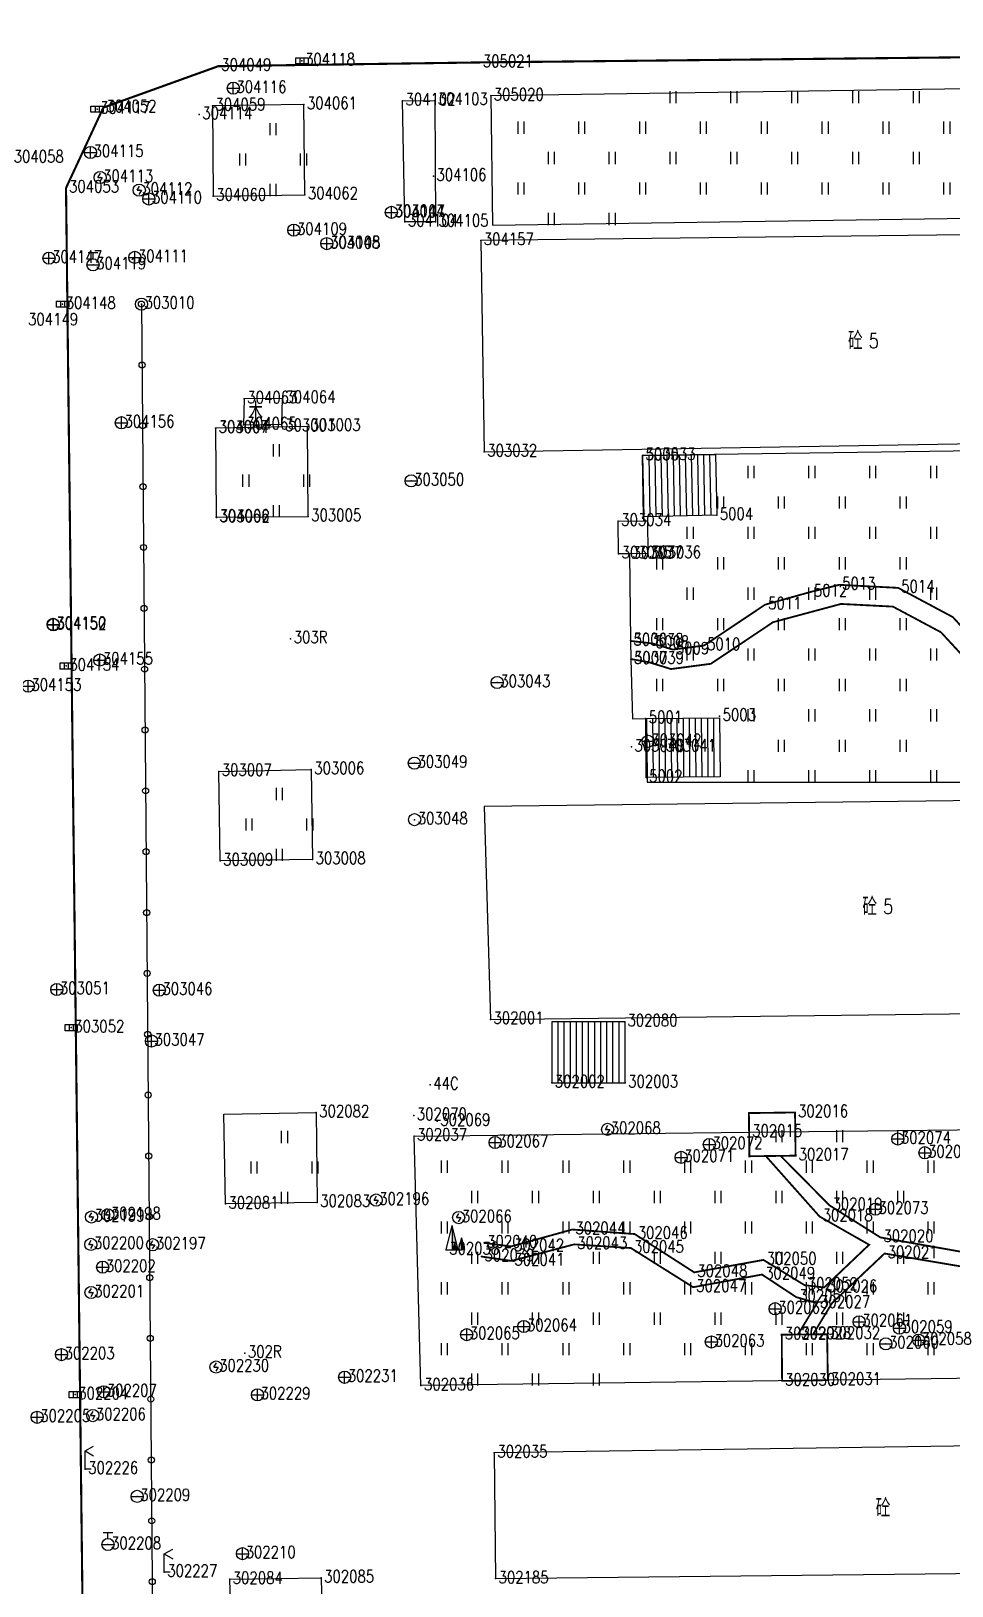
# Model space of a CAD drawing. Extents: x 871 to 1485, y 1110 to 1501.
# Drawn here: x 1214 to 1289.7, y 1285.9 to 1413.7 of the extents above; entities that cross this region are included whole.
import ezdxf
from ezdxf.enums import TextEntityAlignment as Align

# ---------------------------------------------------------------- set-up
doc = ezdxf.new("R2010")
doc.units = 0
doc.header["$LTSCALE"] = 0.5
doc.header["$PDSIZE"] = 0.2
doc.linetypes.add('X3', pattern=[5, 4, -1])
doc.layers.get('0').update_dxf_attribs({"linetype": 'CONTINUOUS'})
doc.layers.add('ASSIST', color=7, linetype='CONTINUOUS', plot=False)
for name, color, linetype in [('DLDW', 11, 'CONTINUOUS'), ('DLSS', 4, 'CONTINUOUS'), ('GXYZ', 2, 'CONTINUOUS'), ('JMD', 6, 'CONTINUOUS'), ('ZBTZ', 3, 'CONTINUOUS'), ('ZDH', 1, 'CONTINUOUS')]:
    doc.layers.add(name, color=color, linetype=linetype)
doc.styles.add('HZ', font='rs.shx', dxfattribs={"width": 0.8, "bigfont": 'hztxt.shx'})
doc.linetypes.add('1161', pattern='A,0,[149,AAA.SHX,S=0.15,R=0,X=0,Y=0],-1.6', length=1.6)

# ---------------------------------------------------------------- blocks, each defined once
blk = doc.blocks.new('gc052')
for p, q in [((0, 3), (1.39, 3.8)), ((0, 3), (1.39, 2.2)), ((0, 0), (0, 3)), ((1, 0), (0, 0))]:
    blk.add_line(p, q)
blk = doc.blocks.new('*U25')
at = {"linetype": 'Continuous'}
for points in [[(1.33, 1.33), (2, 0), (1, 4)], [(1.33, 1.33), (1, 4), (1, 0)], [(1.33, 1.33), (1, 0), (2, 0)]]:
    blk.add_solid(points, dxfattribs=at)
blk = doc.blocks.new('*U24')
at = {"linetype": 'Continuous'}
for points in [[(2.67, 0.67), (2.5, 2), (2.5, 0)], [(2.67, 0.67), (3, 0), (2.5, 2)], [(2.67, 0.67), (2.5, 0), (3, 0)]]:
    blk.add_solid(points, dxfattribs=at)
blk = doc.blocks.new('gc021')
for p, q in [((2, 0), (1, 4)), ((1, 4), (1, 0)), ((1, 0), (2, 0)), ((2.5, 0), (2.5, 2)), ((2.5, 2), (3, 0)), ((3, 0), (2.5, 0))]:
    blk.add_line(p, q)
for points in [[(0, 0), (1, 4)], [(1, 4), (1, 0), (2, 0)], [(0, 0), (1, 0)], [(2.5, 2), (2, 0), (2.5, 0)]]:
    blk.add_lwpolyline(points)
at = {"linetype": 'Continuous'}
for name in ['*U25', '*U24']:
    blk.add_blockref(name, (0, 0), dxfattribs=at)
blk = doc.blocks.new('gc133')
for p, q in [((-1, 0), (1, 0)), ((-0.8, 2), (0.8, 2)), ((0, 1), (0, 2))]:
    blk.add_line(p, q)
blk.add_circle((0, 0), 1)
blk = doc.blocks.new('gc042')
blk.add_line((-1, 0), (1, 0))
blk.add_circle((0, 0), 1)
blk = doc.blocks.new('gc041')
for p, q in [((-1, 0.5), (1, 0.5)), ((-1, -0.5), (-1, 0.5)), ((-0.33, 0.5), (-0.33, -0.5)), ((0.33, 0.5), (0.33, -0.5)), ((1, 0.5), (1, -0.5)), ((1, -0.5), (-1, -0.5))]:
    blk.add_line(p, q)
blk = doc.blocks.new('gc043')
for p, q in [((-1, 0), (1, 0)), ((0, -1), (0, 1))]:
    blk.add_line(p, q)
blk.add_circle((0, 0), 1)
blk = doc.blocks.new('gc050')
for p, q in [((-0.35, 0), (0.05, 0.69)), ((-0.35, 0), (0.35, 0)), ((0.35, 0), (-0.06, -0.69))]:
    blk.add_line(p, q)
blk.add_circle((0, 0), 1)
blk = doc.blocks.new('gc188')
blk.add_circle((0, 0), 1)
blk = doc.blocks.new('gc170')
at = {"linetype": 'Continuous'}
blk.add_circle((0, 0), 0.5, dxfattribs=at)
blk = doc.blocks.new('gc323')
at = {"flags": 128}
for points in [[(-0.5, 0), (-0.5, 2)], [(0.5, 0), (0.5, 2)]]:
    blk.add_lwpolyline(points, dxfattribs=at)

msp = doc.modelspace()

# ---------------------------------------------------------------- linework, layer by layer
at = {"linetype": 'Continuous'}
msp.add_line((1263.3, 1363.59, 10.44), (1263.34, 1362.08, 10.45), dxfattribs=at)
at = {"linetype": 'Continuous', "elevation": 10.43, "flags": 128}
msp.add_lwpolyline([(1264.73, 1370.76), (1263.21, 1370.72), (1262.32, 1370.73), (1262.29, 1373.41), (1264.7, 1373.44)], close=True, dxfattribs=at)
at = {"layer": 'ASSIST', "linetype": 'Continuous'}
msp.add_line((1223.11, 1391.25, 10.41), (1224.61, 1215, 9.19), dxfattribs=at)
at = {"layer": 'ASSIST', "linetype": 'Continuous', "flags": 128}
for points in [[(1264.29, 1378.8), (1270.3, 1378.9), (1270.39, 1373.9), (1264.38, 1373.77)], [(1264.55, 1357.19), (1270.62, 1357.24), (1270.66, 1352.39), (1264.58, 1352.35)], [(1256.83, 1327.25), (1262.86, 1327.25), (1262.86, 1332.27), (1256.83, 1332.27)]]:
    msp.add_lwpolyline(points, close=True, dxfattribs=at)
at = {"layer": 'DLSS', "linetype": 'Continuous', "const_width": 0.175, "flags": 128}
msp.add_lwpolyline([(1216.91, 1400.79), (1219.98, 1407.4), (1229.42, 1410.8), (1250.92, 1411.11), (1311.19, 1411.75), (1376.78, 1412.59), (1417.27, 1413.42), (1464.48, 1413.6), (1466.04, 1413.51), (1469.01, 1412.49), (1470.72, 1410.79), (1472.65, 1406.1), (1472.65, 1402.07), (1472.92, 1379.64), (1472.95, 1376.26), (1473.17, 1359.79), (1473.21, 1355.64), (1474.02, 1285.2)], dxfattribs=at)
at = {"layer": 'DLSS', "linetype": 'Continuous', "const_width": 0.175, "elevation": 10.24, "flags": 128}
msp.add_lwpolyline([(1334.91, 1208.64), (1333.13, 1205.64), (1231.83, 1204.43), (1225.12, 1206.48), (1221.87, 1209.53), (1220, 1212.53), (1219.11, 1216.6), (1219.04, 1217.81), (1216.91, 1400.79)], dxfattribs=at)
at = {"layer": 'DLSS', "linetype": 'X3', "const_width": 0.15, "flags": 128}
for points, elevation in [([(1263.3, 1363.57), (1265.13, 1363.36), (1266.77, 1362.86), (1269.34, 1363.19), (1274.36, 1366.55), (1278.12, 1367.6), (1280.45, 1368.18), (1285.3, 1367.93), (1289.79, 1365.53), (1292.46, 1362.64), (1293.31, 1362.62), (1294.62, 1364.76), (1295.86, 1367.32), (1296.71, 1370.79), (1296.38, 1373.46), (1295.47, 1376.47), (1295.13, 1378.44), (1295.13, 1379.16)], 10.46), ([(1251.05, 1312.98), (1253.51, 1312.62), (1258.67, 1313.98), (1263.33, 1313.68), (1268.45, 1310.46), (1274.11, 1311.5), (1276.91, 1309.65), (1278.63, 1309.15), (1277.07, 1306.59)], 10.48)]:
    msp.add_lwpolyline(points, dxfattribs=dict(at, elevation=elevation))
at = {"layer": 'DLSS', "linetype": 'X3', "flags": 128}
for points in [[(1295.48, 1351.95, 0.15, 0.15, 0), (1295.46, 1352.69, 0.15, 0.15, 0), (1294.11, 1354.48, 0.15, 0.15, 0), (1292.95, 1357.28, 0.15, 0.15, 0), (1293.39, 1359.18, 0.15, 0.15, 0), (1293.35, 1359.61, 0.15, 0.15, 0), (1293.14, 1359.83, 0.15, 0.15, 0), (1292.42, 1360.43, 0.15, 0.15, 0), (1291.58, 1361.29, 0.15, 0.15, 0), (1291.31, 1361.58, 0.15, 0.15, 0), (1288.82, 1364.28, 0.15, 0.15, 0), (1284.87, 1366.39, 0.15, 0.15, 0), (1280.6, 1366.61, 0.15, 0.15, 0), (1275.02, 1365.11, 0.15, 0.15, 0), (1269.9, 1361.69, 0.15, 0.15, 0), (1266.63, 1361.26, 0.15, 0.15, 0), (1264.81, 1361.82, 0.15, 0.15, 0), (1263.34, 1362.08, 0, 0, 0)], [(1251.27, 1314.1, 0.15, 0.15, 0), (1253.48, 1313.81, 0.15, 0.15, 0), (1258.52, 1315.2, 0.15, 0.15, 0), (1263.64, 1314.83, 0.15, 0.15, 0), (1268.54, 1311.68, 0.15, 0.15, 0), (1274.23, 1312.7, 0.15, 0.15, 0), (1277.62, 1310.62, 0.15, 0.15, 0), (1279.22, 1310.44, 0.15, 0.15, 0), (1282.91, 1313.95, 0.15, 0.15, 0), (1278.84, 1316.27, 0.15, 0.15, 0), (1274.42, 1321.24, 0, 0, 0)], [(1275.64, 1321.25, 0.15, 0.15, 0), (1279.65, 1317.19, 0.15, 0.15, 0), (1283.84, 1314.55, 0.15, 0.15, 0), (1292.19, 1313.07, 0.15, 0.15, 0), (1298.66, 1315.47, 0.15, 0.15, 0), (1300.98, 1315.83, 0, 0, 0)], [(1278.31, 1306.59, 0.15, 0.15, 0), (1279.86, 1309.15, 0.15, 0.15, 0), (1284.18, 1313.23, 0.15, 0.15, 0), (1292.16, 1311.88, 0.15, 0.15, 0), (1298.61, 1314.16, 0.15, 0.15, 0), (1300.98, 1314.6, 0, 0, 0)]]:
    msp.add_lwpolyline(points, format="xyseb", dxfattribs=at)
at = {"layer": 'DLSS', "linetype": 'X3', "const_width": 0.15, "flags": 128}
for points, elevation in [([(1276.82, 1324.82), (1276.87, 1321.27), (1273.07, 1321.22), (1273.03, 1324.77)], 10.33), ([(1279.46, 1306.59), (1279.52, 1302.82), (1275.76, 1302.76), (1275.73, 1306.56)], 10.31)]:
    msp.add_lwpolyline(points, close=True, dxfattribs=dict(at, elevation=elevation))
at = {"layer": 'JMD', "linetype": 'Continuous'}
for p, q in [((1264.29, 1378.8), (1270.3, 1378.9)), ((1264.3, 1378.8), (1264.39, 1373.77)), ((1264.8, 1378.8), (1264.89, 1373.78)), ((1265.3, 1378.81), (1265.39, 1373.79)), ((1265.8, 1378.82), (1265.89, 1373.8)), ((1266.3, 1378.83), (1266.39, 1373.81)), ((1266.8, 1378.84), (1266.89, 1373.82)), ((1267.3, 1378.85), (1267.39, 1373.84)), ((1267.8, 1378.86), (1267.89, 1373.85)), ((1268.3, 1378.86), (1268.39, 1373.86)), ((1268.8, 1378.87), (1268.89, 1373.87)), ((1269.3, 1378.88), (1269.39, 1373.88)), ((1269.8, 1378.89), (1269.89, 1373.89)), ((1270.3, 1378.9), (1270.39, 1373.9)), ((1270.39, 1373.9), (1264.38, 1373.77)), ((1264.55, 1357.19), (1270.62, 1357.24)), ((1264.62, 1357.19), (1264.66, 1352.35)), ((1265.12, 1357.2), (1265.16, 1352.35)), ((1265.62, 1357.2), (1265.66, 1352.36)), ((1266.12, 1357.2), (1266.16, 1352.36)), ((1266.62, 1357.21), (1266.66, 1352.36)), ((1267.12, 1357.21), (1267.16, 1352.37)), ((1267.62, 1357.22), (1267.66, 1352.37)), ((1268.12, 1357.22), (1268.16, 1352.37)), ((1268.62, 1357.22), (1268.66, 1352.38)), ((1269.12, 1357.23), (1269.16, 1352.38)), ((1269.62, 1357.23), (1269.66, 1352.39)), ((1270.12, 1357.23), (1270.16, 1352.39)), ((1270.62, 1357.24), (1270.66, 1352.39)), ((1270.66, 1352.39), (1264.58, 1352.35)), ((1262.86, 1332.27), (1256.83, 1332.27)), ((1256.86, 1327.25), (1256.86, 1332.27)), ((1257.36, 1327.25), (1257.36, 1332.27)), ((1257.86, 1327.25), (1257.86, 1332.27)), ((1258.36, 1327.25), (1258.36, 1332.27)), ((1258.86, 1327.25), (1258.86, 1332.27)), ((1259.36, 1327.25), (1259.36, 1332.27)), ((1259.86, 1327.25), (1259.86, 1332.27)), ((1260.36, 1327.25), (1260.36, 1332.27)), ((1260.86, 1327.25), (1260.86, 1332.27)), ((1261.36, 1327.25), (1261.36, 1332.27)), ((1261.86, 1327.25), (1261.86, 1332.27)), ((1262.36, 1327.25), (1262.36, 1332.27)), ((1262.86, 1327.25), (1262.86, 1332.27)), ((1256.83, 1327.25), (1262.86, 1327.25))]:
    msp.add_line(p, q, dxfattribs=at)
at = {"layer": 'JMD', "linetype": 'Continuous', "flags": 128}
for points, elevation in [([(1314.19, 1397.22), (1250.99, 1396.48), (1251.28, 1379.1), (1314.48, 1380.17)], 14.32), ([(1251.79, 1332.47), (1311.71, 1333.19), (1311.67, 1336.78), (1317.21, 1336.85), (1317.04, 1350.76), (1251.28, 1349.97)], 10.73), ([(1252.11, 1296.85), (1252.21, 1286.51), (1315.23, 1287.22), (1315.05, 1301.18), (1308.77, 1301.11), (1308.78, 1297.68)], 10.68)]:
    msp.add_lwpolyline(points, close=True, dxfattribs=dict(at, elevation=elevation))
msp.add_lwpolyline([(1234.7, 1383.5), (1231.56, 1383.47), (1231.5, 1381.34), (1234.64, 1381.37)], close=True, dxfattribs=at)
at = {"layer": 'ZBTZ', "linetype": '1161', "flags": 128}
for points, elevation in [([(1315.48, 1398.68), (1315.21, 1409.3), (1251.81, 1408.37), (1251.96, 1397.75)], 14.43), ([(1228.94, 1407.55), (1229, 1400.13), (1236.54, 1400.24), (1236.46, 1407.64)], 10.89), ([(1229.46, 1352.85), (1237.06, 1353), (1237.17, 1345.6), (1229.58, 1345.49)], 10.16), ([(1237.47, 1324.81), (1237.55, 1317.43), (1230.01, 1317.3), (1229.88, 1324.67)], 10.07), ([(1296.4, 1303.04), (1246.08, 1302.37), (1245.51, 1322.88), (1273.05, 1323.2), (1302.33, 1323.54), (1302.27, 1318.42), (1300.99, 1318.43), (1301, 1312.02), (1304.94, 1312), (1304.95, 1312.8), (1314.45, 1312.84), (1314.49, 1303.11)], 10.21), ([(1230.36, 1286.46), (1237.87, 1286.58), (1238.03, 1279.1), (1230.58, 1278.95)], 9.75)]:
    msp.add_lwpolyline(points, close=True, dxfattribs=dict(at, elevation=elevation))
at = {"layer": 'ZBTZ', "linetype": 'Continuous', "elevation": 11.24, "flags": 128}
msp.add_lwpolyline([(1244.56, 1407.96), (1247.21, 1407.99), (1247.27, 1398), (1244.76, 1398.02)], close=True, dxfattribs=at)
at = {"layer": 'ZBTZ', "linetype": '1161', "flags": 128}
for points in [[(1229.2, 1381.05), (1229.26, 1373.74), (1236.81, 1373.8), (1236.76, 1381.2)], [(1313.41, 1379.5), (1264.3, 1378.8), (1264.38, 1373.44), (1264.7, 1373.44), (1264.73, 1370.76), (1263.22, 1370.74), (1263.3, 1363.59), (1263.34, 1362.08), (1263.46, 1357.16), (1264.55, 1357.19), (1264.68, 1351.97), (1270.78, 1351.97), (1295.48, 1351.95), (1297.46, 1351.97), (1313.62, 1351.97)]]:
    msp.add_lwpolyline(points, close=True, dxfattribs=at)
at = {"layer": 'ZDH', "linetype": 'Continuous'}
for p in [(1229.42, 1410.8, 10.72), (1236.3, 1411.24, 10.88), (1250.92, 1411.11, 11.19), (1230.66, 1408.99, 10.93), (1251.81, 1408.37, 11.36), (1219.46, 1407.28, 10.41), (1219.98, 1407.4, 10.43), (1227.86, 1406.82, 10.83), (1228.94, 1407.55, 10.89), (1236.46, 1407.64, 11.06), (1244.56, 1407.96, 11.24), (1247.21, 1407.99, 11.31), (1218.92, 1403.71, 10.48), (1247.1, 1401.77, 11.17), (1216.91, 1400.79, 10.26), (1219.71, 1401.66, 10.48), (1222.93, 1400.61, 10.52), (1223.72, 1399.89, 10.52), (1229, 1400.13, 10.61), (1236.54, 1400.24, 10.74), (1243.65, 1398.79, 10.66), (1243.68, 1398.77, 10.66), (1244.76, 1398.02, 10.59), (1247.27, 1398, 10.59), (1235.64, 1397.32, 10.59), (1238.35, 1396.22, 10.6), (1238.38, 1396.2, 10.6), (1250.99, 1396.48, 10.7), (1215.51, 1395.02, 10.22), (1219.13, 1394.48, 9.75), (1222.57, 1395.09, 10.43), (1216.63, 1391.24, 10.15), (1223.11, 1391.25, 10.41), (1231.56, 1383.47, 10.37), (1234.7, 1383.5, 10.4), (1221.46, 1381.5, 10.28), (1231.5, 1381.34, 10.34), (1229.2, 1381.05, 10.33), (1229.21, 1381.05, 10.32), (1234.67, 1381.2, 10.37), (1236.76, 1381.2, 10.39), (1251.28, 1379.1, 10.73), (1264.28, 1378.82, 10.75), (1264.29, 1378.8, 10.78), (1245.27, 1376.73, 10.48), (1229.26, 1373.74, 10.27), (1229.29, 1373.72, 10.28), (1236.81, 1373.8, 10.32), (1270.39, 1373.9, 10.56), (1262.29, 1373.41, 10.74), (1262.32, 1370.73, 10.75), (1263.21, 1370.72, 10.45), (1264.73, 1370.76, 10.43), (1278.12, 1367.6, 10.58), (1280.45, 1368.18, 10.54), (1285.3, 1367.93, 10.56), (1274.36, 1366.55, 10.63), (1215.85, 1364.93, 10.02), (1215.87, 1364.9, 10.02), (1235.37, 1363.75, 10.27), (1263.3, 1363.59, 10.44), (1263.3, 1363.57, 10.46), (1265.13, 1363.36, 10.53), (1263.33, 1362.07, 10.46), (1263.34, 1362.08, 10.45), (1266.77, 1362.86, 10.52), (1269.34, 1363.19, 10.6), (1216.93, 1361.51, 9.96), (1219.69, 1362, 10.14), (1252.35, 1360.16, 10.75), (1264.55, 1357.19, 10.45), (1270.62, 1357.39, 10.54), (1263.37, 1354.86, 10.46), (1264.76, 1355.32, 10.49), (1265.97, 1354.86, 10.43), (1245.54, 1353.53, 10.42), (1229.46, 1352.85, 10.16), (1237.06, 1353, 10.24), (1264.58, 1352.35, 10.73), (1245.56, 1348.88, 10.4), (1229.58, 1345.49, 10.11), (1237.17, 1345.6, 10.21), (1216.15, 1334.92, 9.79), (1224.58, 1334.87, 9.98), (1217.34, 1331.79, 9.71), (1251.79, 1332.47, 10.73), (1262.8, 1332.27, 10.75), (1223.93, 1330.69, 9.93), (1246.85, 1327.09, -0.02), (1256.83, 1327.25, 10.71), (1262.86, 1327.25, 10.49), (1237.47, 1324.81, 10.07), (1245.49, 1324.57, 10.18), (1247.42, 1324.11, 10.23), (1276.82, 1324.82, 10.33), (1245.51, 1322.88, 10.18), (1261.42, 1323.43, 10.29), (1273.05, 1323.2, 10.34), (1285.27, 1322.64, 10.38), (1252.18, 1322.35, 10.33), (1269.78, 1322.19, 10.44), (1276.87, 1321.27, 10.36), (1287.5, 1321.51, 10.4), (1267.46, 1321.13, 10.45), (1237.55, 1317.43, 10.07), (1242.4, 1317.62, 10.18), (1219, 1316.23, 9.79), (1220.34, 1316.41, 9.8), (1230.01, 1317.3, 9.95), (1249.18, 1316.18, 10.52), (1278.84, 1316.27, 10.51), (1279.65, 1317.19, 10.53), (1283.43, 1316.87, 10.48), (1258.52, 1315.2, 10.53), (1263.64, 1314.83, 10.52), (1218.95, 1313.98, 9.78), (1224.03, 1313.95, 9.83), (1248.15, 1313.53, 10.48), (1251.27, 1314.1, 10.51), (1253.48, 1313.81, 10.53), (1258.67, 1313.98, 10.53), (1263.33, 1313.68, 10.51), (1283.84, 1314.55, 10.54), (1251.05, 1312.98, 10.48), (1253.51, 1312.62, 10.5), (1274.23, 1312.7, 10.5), (1284.18, 1313.23, 10.51), (1219.92, 1312.1, 9.77), (1268.54, 1311.68, 10.52), (1274.11, 1311.5, 10.5), (1218.97, 1310.02, 9.75), (1268.45, 1310.46, 10.45), (1277.62, 1310.62, 10.53), (1279.22, 1310.44, 10.49), (1275.19, 1308.69, 10.45), (1276.91, 1309.65, 10.49), (1278.63, 1309.15, 10.47), (1254.54, 1307.23, 10.29), (1282.09, 1307.62, 10.41), (1249.84, 1306.56, 10.41), (1269.95, 1305.96, 10.31), (1275.73, 1306.56, 10.31), (1277.07, 1306.59, 10.31), (1279.46, 1306.59, 10.31), (1285.41, 1307.1, 10.29), (1286.98, 1306.11, 10.3), (1216.54, 1304.92, 9.59), (1231.61, 1305.04, 9.93), (1284.29, 1305.81, 10.31), (1229.24, 1303.9, 9.86), (1239.81, 1303.06, 10.16), (1246.08, 1302.37, 10.21), (1275.76, 1302.76, 10.21), (1279.52, 1302.82, 10.18), (1217.66, 1301.63, 9.52), (1220.01, 1301.86, 9.69), (1232.64, 1301.62, 9.97), (1214.54, 1299.77, 9.57), (1219.11, 1299.91, 9.66), (1252.11, 1296.85, 10.68), (1218.48, 1295.51, 9.62), (1222.76, 1293.27, 9.62), (1220.36, 1289.31, 9.53), (1231.42, 1288.56, 9.85), (1224.98, 1287.04, 9.59), (1230.36, 1286.46, 9.75), (1237.87, 1286.58, 10.05), (1252.21, 1286.51, 10.68)]:
    msp.add_point(p, dxfattribs=at)

# ---------------------------------------------------------------- block references
at = {"layer": 'DLDW', "linetype": 'Continuous', "xscale": 0.5, "yscale": 0.5}
msp.add_blockref('gc021', (1248.15, 1313.53, 10.48), dxfattribs=at)
at = {"layer": 'DLSS', "linetype": 'Continuous', "xscale": 0.5, "yscale": 0.5}
for p in [(1218.48, 1295.51, 9.62), (1224.98, 1287.04, 9.59)]:
    msp.add_blockref('gc052', p, dxfattribs=at)
at = {"layer": 'GXYZ', "linetype": 'Continuous', "xscale": 0.5, "yscale": 0.5}
for name, p in [('gc041', (1236.3, 1411.24, 10.88)), ('gc043', (1230.66, 1408.99, 10.93)), ('gc041', (1219.46, 1407.28, 10.41)), ('gc043', (1218.92, 1403.71, 10.48)), ('gc050', (1219.71, 1401.66, 10.48)), ('gc050', (1222.93, 1400.61, 10.52)), ('gc043', (1223.72, 1399.89, 10.52)), ('gc043', (1243.65, 1398.79, 10.66)), ('gc043', (1235.64, 1397.32, 10.59)), ('gc043', (1238.35, 1396.22, 10.6)), ('gc043', (1215.51, 1395.02, 10.22)), ('gc133', (1219.13, 1394.48, 9.75)), ('gc043', (1222.57, 1395.09, 10.43)), ('gc041', (1216.63, 1391.24, 10.15)), ('gc188', (1223.11, 1391.25, 10.41)), ('gc043', (1221.46, 1381.5, 10.28)), ('gc042', (1245.27, 1376.73, 10.48)), ('gc043', (1215.85, 1364.93, 10.02)), ('gc043', (1215.87, 1364.9, 10.02)), ('gc043', (1219.69, 1362, 10.14)), ('gc041', (1216.93, 1361.51, 9.96)), ('gc043', (1213.81, 1359.85, 10.02)), ('gc042', (1252.35, 1360.16, 10.75)), ('gc042', (1264.76, 1355.32, 10.49)), ('gc042', (1245.54, 1353.53, 10.42)), ('gc188', (1245.56, 1348.88, 10.4)), ('gc043', (1216.15, 1334.92, 9.79)), ('gc043', (1224.58, 1334.87, 9.98)), ('gc041', (1217.34, 1331.79, 9.71)), ('gc043', (1223.93, 1330.69, 9.93)), ('gc050', (1261.42, 1323.43, 10.29)), ('gc043', (1252.18, 1322.35, 10.33)), ('gc043', (1269.78, 1322.19, 10.44)), ('gc043', (1285.27, 1322.64, 10.38)), ('gc043', (1267.46, 1321.13, 10.45)), ('gc043', (1287.5, 1321.51, 10.4)), ('gc050', (1242.4, 1317.62, 10.18)), ('gc043', (1283.43, 1316.87, 10.48)), ('gc050', (1219, 1316.23, 9.79)), ('gc050', (1220.34, 1316.41, 9.8)), ('gc050', (1249.18, 1316.18, 10.52)), ('gc050', (1218.95, 1313.98, 9.78)), ('gc050', (1224.03, 1313.95, 9.83)), ('gc043', (1219.92, 1312.1, 9.77)), ('gc050', (1218.97, 1310.02, 9.75)), ('gc043', (1275.19, 1308.69, 10.45)), ('gc043', (1254.54, 1307.23, 10.29)), ('gc043', (1282.09, 1307.62, 10.41)), ('gc043', (1285.41, 1307.1, 10.29)), ('gc042', (1285.41, 1307.1, 10.29)), ('gc043', (1249.84, 1306.56, 10.41)), ('gc043', (1269.95, 1305.96, 10.31)), ('gc042', (1284.29, 1305.81, 10.31)), ('gc043', (1286.98, 1306.11, 10.3)), ('gc043', (1216.54, 1304.92, 9.59)), ('gc050', (1229.24, 1303.9, 9.86)), ('gc043', (1239.81, 1303.06, 10.16)), ('gc043', (1220.01, 1301.86, 9.69)), ('gc043', (1232.64, 1301.62, 9.97)), ('gc041', (1217.66, 1301.63, 9.52)), ('gc043', (1214.54, 1299.77, 9.57)), ('gc050', (1219.11, 1299.91, 9.66)), ('gc042', (1222.76, 1293.27, 9.62)), ('gc133', (1220.36, 1289.31, 9.53)), ('gc043', (1231.42, 1288.56, 9.85))]:
    msp.add_blockref(name, p, dxfattribs=at)
at = {"layer": 'ZBTZ', "linetype": 'Continuous', "xscale": 0.5, "yscale": 0.5}
for p in [(1266.81, 1407.75), (1271.81, 1407.75), (1276.81, 1407.75), (1281.81, 1407.75), (1286.81, 1407.75), (1233.94, 1405.13), (1254.31, 1405.25), (1259.31, 1405.25), (1264.31, 1405.25), (1269.31, 1405.25), (1274.31, 1405.25), (1279.31, 1405.25), (1284.31, 1405.25), (1289.31, 1405.25), (1231.44, 1402.63), (1236.44, 1402.63), (1256.81, 1402.75), (1261.81, 1402.75), (1266.81, 1402.75), (1271.81, 1402.75), (1276.81, 1402.75), (1281.81, 1402.75), (1286.81, 1402.75), (1233.94, 1400.13), (1254.31, 1400.25), (1259.31, 1400.25), (1264.31, 1400.25), (1269.31, 1400.25), (1274.31, 1400.25), (1279.31, 1400.25), (1284.31, 1400.25), (1289.31, 1400.25), (1256.81, 1397.75), (1261.81, 1397.75), (1234.2, 1378.74), (1273.22, 1376.95), (1278.22, 1376.95), (1283.22, 1376.95), (1288.22, 1376.95), (1231.7, 1376.24), (1236.7, 1376.24), (1270.72, 1374.45), (1275.72, 1374.45), (1280.72, 1374.45), (1285.72, 1374.45), (1234.2, 1373.74), (1268.22, 1371.95), (1273.22, 1371.95), (1278.22, 1371.95), (1283.22, 1371.95), (1288.22, 1371.95), (1265.72, 1369.45), (1270.72, 1369.45), (1275.72, 1369.45), (1280.72, 1369.45), (1285.72, 1369.45), (1268.22, 1366.95), (1273.22, 1366.95), (1278.22, 1366.95), (1283.22, 1366.95), (1288.22, 1366.95), (1265.72, 1364.45), (1270.72, 1364.45), (1275.72, 1364.45), (1280.72, 1364.45), (1285.72, 1364.45), (1268.22, 1361.95), (1273.22, 1361.95), (1278.22, 1361.95), (1283.22, 1361.95), (1288.22, 1361.95), (1265.72, 1359.45), (1270.72, 1359.45), (1275.72, 1359.45), (1280.72, 1359.45), (1285.72, 1359.45), (1273.22, 1356.95), (1278.22, 1356.95), (1283.22, 1356.95), (1288.22, 1356.95), (1275.72, 1354.45), (1280.72, 1354.45), (1285.72, 1354.45), (1273.22, 1351.95), (1278.22, 1351.95), (1283.22, 1351.95), (1288.22, 1351.95), (1234.46, 1350.49), (1231.96, 1347.99), (1236.96, 1347.99), (1234.46, 1345.49), (1234.88, 1322.3), (1275.51, 1322.37), (1280.51, 1322.37), (1285.51, 1322.37), (1232.38, 1319.8), (1237.38, 1319.8), (1248.01, 1319.87), (1253.01, 1319.87), (1258.01, 1319.87), (1263.01, 1319.87), (1268.01, 1319.87), (1273.01, 1319.87), (1278.01, 1319.87), (1283.01, 1319.87), (1288.01, 1319.87), (1234.88, 1317.3), (1250.51, 1317.37), (1255.51, 1317.37), (1260.51, 1317.37), (1265.51, 1317.37), (1270.51, 1317.37), (1275.51, 1317.37), (1280.51, 1317.37), (1285.51, 1317.37), (1248.01, 1314.87), (1253.01, 1314.87), (1258.01, 1314.87), (1263.01, 1314.87), (1268.01, 1314.87), (1273.01, 1314.87), (1278.01, 1314.87), (1283.01, 1314.87), (1288.01, 1314.87), (1250.51, 1312.37), (1255.51, 1312.37), (1260.51, 1312.37), (1265.51, 1312.37), (1270.51, 1312.37), (1275.51, 1312.37), (1280.51, 1312.37), (1285.51, 1312.37), (1248.01, 1309.87), (1253.01, 1309.87), (1258.01, 1309.87), (1263.01, 1309.87), (1268.01, 1309.87), (1273.01, 1309.87), (1278.01, 1309.87), (1283.01, 1309.87), (1288.01, 1309.87), (1250.51, 1307.37), (1255.51, 1307.37), (1260.51, 1307.37), (1265.51, 1307.37), (1270.51, 1307.37), (1275.51, 1307.37), (1280.51, 1307.37), (1285.51, 1307.37), (1248.01, 1304.87), (1253.01, 1304.87), (1258.01, 1304.87), (1263.01, 1304.87), (1268.01, 1304.87), (1273.01, 1304.87), (1278.01, 1304.87), (1283.01, 1304.87), (1288.01, 1304.87), (1250.51, 1302.37), (1255.51, 1302.37), (1260.51, 1302.37)]:
    msp.add_blockref('gc323', p, dxfattribs=at)
at = {"layer": 'ZBTZ', "linetype": 'Continuous', "xscale": 0.5, "yscale": 0.5, "rotation": 270.4859755593662}
for p in [(1223.11, 1391.25), (1223.16, 1386.25), (1223.2, 1381.25), (1223.24, 1376.25), (1223.28, 1371.25), (1223.33, 1366.25), (1223.37, 1361.25), (1223.41, 1356.25), (1223.45, 1351.25), (1223.49, 1346.25), (1223.54, 1341.25), (1223.58, 1336.25), (1223.62, 1331.25), (1223.66, 1326.25), (1223.71, 1321.25), (1223.75, 1316.25), (1223.79, 1311.25), (1223.83, 1306.26), (1223.88, 1301.26), (1223.92, 1296.26), (1223.96, 1291.26), (1224, 1286.26)]:
    msp.add_blockref('gc170', p, dxfattribs=at)

# ---------------------------------------------------------------- texts
at = {"layer": 'JMD', "linetype": 'Continuous', "style": 'HZ', "width": 0.8}
for s, p in [('砼', (1282.38, 1388.24)), ('木', (1233.1, 1382.42)), ('砼', (1283.56, 1341.74)), ('砼', (1284.66, 1292.32))]:
    msp.add_text(s, height=1.5, dxfattribs=at).set_placement(p, align=Align.MIDDLE_RIGHT)
for p in [(1282.88, 1388.24), (1284.06, 1341.74)]:
    msp.add_text('5', height=1.2, dxfattribs=at).set_placement(p, align=Align.MIDDLE_LEFT)
at = {"layer": 'ZDH', "linetype": 'Continuous', "style": 'HZ', "width": 0.8}
for s, p in [('304049', (1229.67, 1410.43, 10.72)), ('304118', (1236.55, 1410.87, 10.88)), ('305021', (1251.17, 1410.73, 11.19)), ('304116', (1230.91, 1408.61, 10.93)), ('304059', (1229.19, 1407.17, 10.89)), ('304061', (1236.71, 1407.27, 11.06)), ('304102', (1244.81, 1407.59, 11.24)), ('304103', (1247.46, 1407.62, 11.31)), ('305020', (1252.06, 1407.99, 11.36)), ('304117', (1219.71, 1406.9, 10.41)), ('304052', (1220.23, 1407.02, 10.43)), ('304114', (1228.11, 1406.45, 10.83)), ('304115', (1219.17, 1403.34, 10.48)), ('304058', (1212.61, 1402.89, 10.34)), ('304113', (1219.96, 1401.28, 10.48)), ('304106', (1247.35, 1401.39, 11.17)), ('304053', (1217.16, 1400.42, 10.26)), ('304112', (1223.18, 1400.24, 10.52)), ('304110', (1223.97, 1399.52, 10.52)), ('304060', (1229.25, 1399.76, 10.61)), ('304062', (1236.79, 1399.87, 10.74)), ('303044', (1243.9, 1398.41, 10.66)), ('304107', (1243.93, 1398.4, 10.66)), ('304109', (1235.89, 1396.94, 10.59)), ('304104', (1245.01, 1397.64, 10.59)), ('304105', (1247.52, 1397.63, 10.59)), ('303045', (1238.6, 1395.84, 10.6)), ('304108', (1238.63, 1395.83, 10.6)), ('304157', (1251.24, 1396.11, 10.7)), ('304147', (1215.76, 1394.65, 10.22)), ('304111', (1222.82, 1394.71, 10.43)), ('304119', (1219.38, 1394.11, 9.75)), ('304148', (1216.88, 1390.86, 10.15)), ('303010', (1223.36, 1390.88, 10.41)), ('304149', (1213.79, 1389.51, 10.21)), ('304063', (1231.81, 1383.1, 10.37)), ('304064', (1234.95, 1383.13, 10.4)), ('304156', (1221.71, 1381.12, 10.28)), ('304067', (1229.45, 1380.68, 10.33)), ('303004', (1229.46, 1380.67, 10.32)), ('304065', (1231.75, 1380.96, 10.34)), ('303001', (1234.92, 1380.82, 10.37)), ('303003', (1237.01, 1380.83, 10.39)), ('303032', (1251.53, 1378.73, 10.73)), ('303033', (1264.53, 1378.44, 10.75)), ('5005', (1264.54, 1378.42, 10.78)), ('303050', (1245.52, 1376.35, 10.48)), ('304066', (1229.51, 1373.36, 10.27)), ('303002', (1229.54, 1373.34, 10.28)), ('303005', (1237.06, 1373.42, 10.32)), ('303034', (1262.54, 1373.04, 10.74)), ('5004', (1270.64, 1373.52, 10.56)), ('303035', (1262.57, 1370.36, 10.75)), ('303037', (1263.46, 1370.34, 10.45)), ('303036', (1264.98, 1370.38, 10.43)), ('5013', (1280.7, 1367.81, 10.54)), ('5014', (1285.55, 1367.56, 10.56)), ('5011', (1274.61, 1366.17, 10.63)), ('5012', (1278.37, 1367.22, 10.58)), ('304150', (1216.1, 1364.56, 10.02)), ('304152', (1216.12, 1364.52, 10.02)), ('303R', (1235.62, 1363.38, 10.27)), ('5006', (1263.55, 1363.21, 10.44)), ('303038', (1263.55, 1363.19, 10.46)), ('5008', (1265.38, 1362.98, 10.53)), ('5009', (1267.02, 1362.48, 10.52)), ('5010', (1269.59, 1362.82, 10.6)), ('304154', (1217.18, 1361.13, 9.96)), ('304155', (1219.94, 1361.63, 10.14)), ('303039', (1263.58, 1361.7, 10.46)), ('5007', (1263.59, 1361.7, 10.45)), ('303043', (1252.6, 1359.78, 10.75)), ('304153', (1214.06, 1359.48, 10.02)), ('5001', (1264.8, 1356.82, 10.45)), ('5003', (1270.87, 1357.01, 10.54)), ('303042', (1265.01, 1354.94, 10.49)), ('303040', (1263.62, 1354.48, 10.46)), ('303041', (1266.22, 1354.49, 10.43)), ('303007', (1229.71, 1352.48, 10.16)), ('303006', (1237.31, 1352.63, 10.24)), ('303049', (1245.79, 1353.16, 10.42)), ('5002', (1264.83, 1351.97, 10.73)), ('303048', (1245.81, 1348.5, 10.4)), ('303009', (1229.83, 1345.12, 10.11)), ('303008', (1237.42, 1345.23, 10.21)), ('303051', (1216.4, 1334.55, 9.79)), ('303046', (1224.83, 1334.5, 9.98)), ('302001', (1252.04, 1332.1, 10.73)), ('302080', (1263.05, 1331.9, 10.75)), ('303052', (1217.59, 1331.41, 9.71)), ('303047', (1224.18, 1330.32, 9.93)), ('44C', (1247.1, 1326.72, -0.02)), ('302002', (1257.08, 1326.88, 10.71)), ('302003', (1263.11, 1326.88, 10.49)), ('302082', (1237.72, 1324.43, 10.07)), ('302070', (1245.74, 1324.2, 10.18)), ('302016', (1277.07, 1324.44, 10.33)), ('302069', (1247.67, 1323.73, 10.23)), ('302068', (1261.67, 1323.06, 10.29)), ('302015', (1273.3, 1322.83, 10.34)), ('302037', (1245.76, 1322.51, 10.18)), ('302067', (1252.43, 1321.97, 10.33)), ('302072', (1270.03, 1321.82, 10.44)), ('302074', (1285.52, 1322.26, 10.38)), ('302071', (1267.71, 1320.76, 10.45)), ('302017', (1277.12, 1320.89, 10.36)), ('302075', (1287.75, 1321.13, 10.4)), ('302081', (1230.26, 1316.92, 9.95)), ('302083', (1237.8, 1317.06, 10.07)), ('302196', (1242.65, 1317.24, 10.18)), ('302019', (1279.9, 1316.81, 10.53)), ('302073', (1283.68, 1316.5, 10.48)), ('302199', (1219.25, 1315.86, 9.79)), ('302198', (1220.59, 1316.03, 9.8)), ('302066', (1249.43, 1315.8, 10.52)), ('302018', (1279.09, 1315.89, 10.51)), ('302044', (1258.77, 1314.83, 10.53)), ('302046', (1263.89, 1314.45, 10.52)), ('302020', (1284.09, 1314.18, 10.54)), ('302200', (1219.2, 1313.61, 9.78)), ('302197', (1224.28, 1313.58, 9.83)), ('302038', (1248.4, 1313.15, 10.48)), ('302039', (1251.3, 1312.6, 10.48)), ('302040', (1251.52, 1313.72, 10.51)), ('302042', (1253.73, 1313.43, 10.53)), ('302043', (1258.92, 1313.61, 10.53)), ('302045', (1263.58, 1313.3, 10.51)), ('302021', (1284.43, 1312.85, 10.51)), ('302202', (1220.17, 1311.72, 9.77)), ('302041', (1253.76, 1312.25, 10.5)), ('302048', (1268.79, 1311.31, 10.52)), ('302050', (1274.48, 1312.33, 10.5)), ('302047', (1268.7, 1310.09, 10.45)), ('302049', (1274.36, 1311.12, 10.5)), ('302052', (1277.87, 1310.25, 10.53)), ('302026', (1279.47, 1310.06, 10.49)), ('302201', (1219.22, 1309.64, 9.75)), ('302051', (1277.16, 1309.27, 10.49)), ('302027', (1278.88, 1308.77, 10.47)), ('302062', (1275.44, 1308.31, 10.45)), ('302065', (1250.09, 1306.19, 10.41)), ('302064', (1254.79, 1306.86, 10.29)), ('302029', (1275.98, 1306.18, 10.31)), ('302028', (1277.32, 1306.21, 10.31)), ('302032', (1279.71, 1306.22, 10.31)), ('302061', (1282.34, 1307.25, 10.41)), ('302059', (1285.66, 1306.72, 10.29)), ('302063', (1270.2, 1305.58, 10.31)), ('302060', (1284.54, 1305.44, 10.31)), ('302058', (1287.23, 1305.74, 10.3)), ('302203', (1216.79, 1304.54, 9.59)), ('302R', (1231.86, 1304.67, 9.93)), ('302230', (1229.49, 1303.53, 9.86)), ('302231', (1240.06, 1302.69, 10.16)), ('302030', (1276.01, 1302.38, 10.21)), ('302031', (1279.77, 1302.44, 10.18)), ('302204', (1217.91, 1301.25, 9.52)), ('302207', (1220.26, 1301.48, 9.69)), ('302229', (1232.89, 1301.25, 9.97)), ('302036', (1246.33, 1301.99, 10.21)), ('302205', (1214.79, 1299.4, 9.57)), ('302206', (1219.36, 1299.53, 9.66)), ('302035', (1252.36, 1296.47, 10.68)), ('302226', (1218.73, 1295.13, 9.62)), ('302209', (1223.01, 1292.9, 9.62)), ('302208', (1220.61, 1288.94, 9.53)), ('302210', (1231.67, 1288.19, 9.85)), ('302227', (1225.23, 1286.67, 9.59)), ('302084', (1230.61, 1286.08, 9.75)), ('302085', (1238.12, 1286.2, 10.05)), ('302185', (1252.46, 1286.13, 10.68))]:
    msp.add_text(s, height=1, dxfattribs=at).set_placement(p)

doc.saveas('drawing.dxf')
